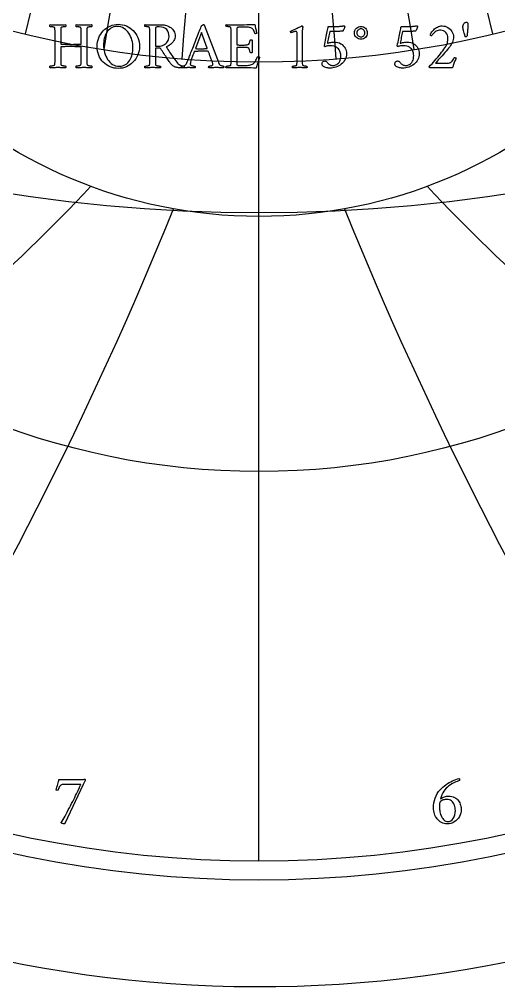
# Model space of a CAD drawing. Header units: millimetres. Extents: x -50 to 50, y -50 to 64.
# Drawn here: x -9.56 to 9.56, y -50 to -11.42 of the extents above; entities that cross this region are included whole.
import ezdxf

# ---------------------------------------------------------------- set-up
doc = ezdxf.new("R2010")
doc.units = ezdxf.units.MM
for name, color, linetype in [('CUT_OUTER', 1, 'Continuous'), ('ENGRAVE', 7, 'Continuous'), ('ENGRAVE_FINE', 8, 'Continuous'), ('GUIDE', 3, 'Continuous'), ('TEXT', 5, 'Continuous')]:
    doc.layers.add(name, color=color, linetype=linetype)

msp = doc.modelspace()

# ---------------------------------------------------------------- linework, layer by layer
at = {"layer": 'CUT_OUTER'}
msp.add_arc((0, -0.0002), 49.9998, 177.11535, 4.43206, dxfattribs=at)
at = {"layer": 'ENGRAVE'}
for points in [[(0, -45), (0, 45)], [(0, -45), (0, -19.2819)]]:
    msp.add_lwpolyline(points, dxfattribs=at)
for radius in [45, 29.4565, 19.2819]:
    msp.add_circle((0, 0), radius, dxfattribs=at)
for centre, radius, start, end in [((0, 26.5228), 39.6377, 186.81771, 353.18229), ((-66.3174, 38.2884), 82.0468, 297.270124, 316.604347), ((66.3174, 38.2884), 82.0468, 223.395653, 242.729876), ((-147.4088, 39.4981), 155.4256, 328.231954, 337.899065), ((147.4088, 39.4981), 155.4256, 202.100935, 211.768046)]:
    msp.add_arc(centre, radius, start, end, dxfattribs=at)
at = {"layer": 'ENGRAVE_FINE'}
for centre, radius, start, end in [((-249.6616, -32.7148), 253.5131, 4.461368, 17.676322), ((-249.6616, -32.7148), 253.5131, 4.461368, 17.676322), ((249.6616, -32.7148), 253.5131, 162.323678, 175.538632), ((249.6616, -32.7148), 253.5131, 162.323678, 175.538632), ((-120.9497, -32.7148), 128.712, 8.977692, 35.48643), ((-120.9497, -32.7148), 128.712, 8.977692, 35.48643), ((120.9497, -32.7148), 128.712, 144.51357, 171.022308), ((120.9497, -32.7148), 128.712, 144.51357, 171.022308), ((-76.2485, -32.7148), 88.0442, 13.606314, 53.548789), ((-76.2485, -32.7148), 88.0442, 13.606314, 53.548789), ((76.2485, -32.7148), 88.0442, 126.451211, 166.393686), ((76.2485, -32.7148), 88.0442, 126.451211, 166.393686), ((0, 45.402), 64.5313, 225.796451, 314.203549)]:
    msp.add_arc(centre, radius, start, end, dxfattribs=at)
at = {"layer": 'GUIDE'}
msp.add_circle((0, 0), 45.75, dxfattribs=at)
at = {"layer": 'TEXT'}
for points in [[(8.266, -11.5342), (8.2851, -11.5364), (8.3026, -11.5429), (8.3184, -11.5537), (8.3325, -11.5688), (8.3323, -11.5844), (8.3318, -11.6044), (8.331, -11.6289), (8.3298, -11.658), (8.3283, -11.6901), (8.3265, -11.7242), (8.3243, -11.76), (8.3219, -11.7977), (8.3191, -11.8361), (8.3162, -11.8742), (8.3131, -11.9119), (8.3099, -11.9494), (8.3066, -11.9851), (8.3036, -12.0179), (8.3006, -12.0477), (8.2979, -12.0744), (8.2896, -12.0884), (8.2779, -12.1011), (8.263, -12.1124), (8.2447, -12.1224), (8.2372, -12.1214), (8.2307, -12.1184), (8.2252, -12.1134), (8.2207, -12.1064), (8.2006, -12.0386), (8.1828, -11.9763), (8.1673, -11.9195), (8.1542, -11.8682), (8.1437, -11.8224), (8.1362, -11.782), (8.1317, -11.7472), (8.1302, -11.7178), (8.1313, -11.6989), (8.1346, -11.6792), (8.14, -11.659), (8.1475, -11.638), (8.157, -11.6175), (8.1682, -11.5984), (8.181, -11.5809), (8.1954, -11.5648), (8.2113, -11.5514), (8.2284, -11.5419), (8.2466, -11.5361), (8.266, -11.5342)], [(-8.0185, -11.6433), (-7.9801, -11.6431), (-7.9423, -11.6423), (-7.9049, -11.6411), (-7.8681, -11.6393), (-7.8311, -11.6374), (-7.7933, -11.6357), (-7.7546, -11.6341), (-7.7151, -11.6327), (-7.7105, -11.6392), (-7.7074, -11.6483), (-7.7058, -11.6599), (-7.7058, -11.6739), (-7.7068, -11.688), (-7.7088, -11.6995), (-7.7115, -11.7086), (-7.7151, -11.7152), (-7.7247, -11.7154), (-7.7377, -11.7162), (-7.754, -11.7174), (-7.7736, -11.7192), (-7.7946, -11.7214), (-7.8149, -11.7242), (-7.8345, -11.7274), (-7.8535, -11.7311), (-7.8701, -11.7356), (-7.8827, -11.7411), (-7.8914, -11.7476), (-7.896, -11.7551), (-7.8996, -11.7694), (-7.9024, -11.7857), (-7.9043, -11.804), (-7.9054, -11.8243), (-7.9059, -11.8461), (-7.9064, -11.8689), (-7.9066, -11.8926), (-7.9067, -11.9174), (-7.9067, -11.9214), (-7.9067, -11.9254), (-7.9067, -11.9294), (-7.9067, -11.9334), (-7.9067, -11.9374), (-7.9067, -11.9414), (-7.9067, -11.9454), (-7.9067, -11.9494), (-7.9067, -12.4044), (-7.9065, -12.4057), (-7.906, -12.4068), (-7.9052, -12.4077), (-7.904, -12.4084), (-7.9029, -12.409), (-7.902, -12.4094), (-7.9015, -12.4097), (-7.9014, -12.4098), (-7.8531, -12.4111), (-7.8042, -12.4124), (-7.7547, -12.4138), (-7.7044, -12.4151), (-7.6534, -12.4163), (-7.6013, -12.4171), (-7.5483, -12.4176), (-7.4942, -12.4178), (-7.4467, -12.4176), (-7.3974, -12.4171), (-7.3462, -12.4163), (-7.2933, -12.4151), (-7.2406, -12.4138), (-7.1905, -12.4124), (-7.1428, -12.4111), (-7.0977, -12.4098), (-7.0975, -12.4096), (-7.097, -12.4091), (-7.0962, -12.4083), (-7.095, -12.4071), (-7.0938, -12.4058), (-7.093, -12.4044), (-7.0925, -12.4031), (-7.0923, -12.4018), (-7.0923, -11.9494), (-7.0924, -11.9205), (-7.0927, -11.8925), (-7.0931, -11.8653), (-7.0937, -11.8389), (-7.0949, -11.8142), (-7.0973, -11.792), (-7.1009, -11.7723), (-7.1056, -11.7551), (-7.1092, -11.7476), (-7.1173, -11.7411), (-7.1298, -11.7356), (-7.1469, -11.7311), (-7.1664, -11.7274), (-7.1861, -11.7242), (-7.2063, -11.7214), (-7.2267, -11.7192), (-7.2458, -11.7174), (-7.2617, -11.7162), (-7.2744, -11.7154), (-7.284, -11.7152), (-7.2875, -11.7086), (-7.2903, -11.6995), (-7.2922, -11.688), (-7.2933, -11.6739), (-7.2932, -11.6599), (-7.2916, -11.6483), (-7.2885, -11.6392), (-7.284, -11.6327), (-7.2443, -11.6341), (-7.2051, -11.6357), (-7.1664, -11.6374), (-7.1283, -11.6393), (-7.0904, -11.6411), (-7.0528, -11.6423), (-7.0152, -11.6431), (-6.9779, -11.6433), (-6.9396, -11.6431), (-6.9017, -11.6423), (-6.8644, -11.6411), (-6.8275, -11.6393), (-6.7905, -11.6374), (-6.7527, -11.6357), (-6.714, -11.6341), (-6.6745, -11.6327), (-6.6699, -11.6392), (-6.6669, -11.6483), (-6.6653, -11.6599), (-6.6652, -11.6739), (-6.6663, -11.688), (-6.6682, -11.6995), (-6.6709, -11.7086), (-6.6745, -11.7152), (-6.6841, -11.7154), (-6.6968, -11.7162), (-6.7127, -11.7174), (-6.7317, -11.7192), (-6.7521, -11.7214), (-6.772, -11.7242), (-6.7914, -11.7274), (-6.8102, -11.7311), (-6.8269, -11.7356), (-6.8395, -11.7411), (-6.8482, -11.7476), (-6.8528, -11.7551), (-6.8576, -11.7723), (-6.8611, -11.792), (-6.8636, -11.8142), (-6.8648, -11.8389), (-6.8654, -11.8653), (-6.8658, -11.8925), (-6.866, -11.9205), (-6.8661, -11.9494), (-6.8661, -13.0432), (-6.866, -13.0719), (-6.8658, -13.0997), (-6.8654, -13.1265), (-6.8648, -13.1523), (-6.8636, -13.1764), (-6.8611, -13.1982), (-6.8576, -13.2176), (-6.8528, -13.2348), (-6.8482, -13.2413), (-6.8395, -13.2474), (-6.8269, -13.2532), (-6.8102, -13.2587), (-6.7914, -13.2636), (-6.772, -13.2677), (-6.7521, -13.2709), (-6.7317, -13.2734), (-6.7127, -13.2751), (-6.6968, -13.2764), (-6.6841, -13.2771), (-6.6745, -13.2774), (-6.6709, -13.2839), (-6.6682, -13.293), (-6.6663, -13.3045), (-6.6652, -13.3186), (-6.6653, -13.3327), (-6.6669, -13.3442), (-6.6699, -13.3533), (-6.6745, -13.3599), (-6.714, -13.3573), (-6.7527, -13.3549), (-6.7905, -13.3526), (-6.8275, -13.3505), (-6.8644, -13.3488), (-6.9017, -13.3475), (-6.9396, -13.3468), (-6.9779, -13.3465), (-7.0152, -13.3468), (-7.0528, -13.3475), (-7.0904, -13.3488), (-7.1283, -13.3505), (-7.1664, -13.3526), (-7.2051, -13.3549), (-7.2443, -13.3573), (-7.284, -13.3599), (-7.2885, -13.3533), (-7.2916, -13.3442), (-7.2932, -13.3327), (-7.2933, -13.3186), (-7.2922, -13.3045), (-7.2903, -13.293), (-7.2875, -13.2839), (-7.284, -13.2774), (-7.2744, -13.2771), (-7.2617, -13.2764), (-7.2458, -13.2751), (-7.2267, -13.2734), (-7.2063, -13.2709), (-7.1861, -13.2677), (-7.1664, -13.2636), (-7.1469, -13.2587), (-7.1298, -13.2532), (-7.1173, -13.2474), (-7.1092, -13.2413), (-7.1056, -13.2348), (-7.1009, -13.2176), (-7.0973, -13.1982), (-7.0949, -13.1764), (-7.0937, -13.1523), (-7.0931, -13.1265), (-7.0927, -13.0997), (-7.0924, -13.0719), (-7.0923, -13.0432), (-7.0923, -12.5269), (-7.0925, -12.5245), (-7.093, -12.5225), (-7.0938, -12.5211), (-7.095, -12.5202), (-7.0962, -12.5196), (-7.097, -12.5192), (-7.0975, -12.519), (-7.0977, -12.5189), (-7.1437, -12.5175), (-7.1911, -12.5159), (-7.2401, -12.5141), (-7.2906, -12.5122), (-7.3418, -12.5105), (-7.3927, -12.5092), (-7.4435, -12.5085), (-7.4942, -12.5082), (-7.5787, -12.5084), (-7.6512, -12.5089), (-7.7118, -12.5097), (-7.7603, -12.5109), (-7.7992, -12.5122), (-7.8308, -12.5136), (-7.8551, -12.5149), (-7.8721, -12.5162), (-7.8841, -12.5176), (-7.8934, -12.5189), (-7.9, -12.5202), (-7.904, -12.5215), (-7.9052, -12.5228), (-7.906, -12.5239), (-7.9065, -12.5248), (-7.9067, -12.5255), (-7.9067, -12.5261), (-7.9067, -12.5265), (-7.9067, -12.5268), (-7.9067, -12.5269), (-7.9067, -13.0432), (-7.9067, -13.0471), (-7.9067, -13.0511), (-7.9067, -13.0551), (-7.9067, -13.0591), (-7.9067, -13.0631), (-7.9067, -13.0671), (-7.9067, -13.0711), (-7.9067, -13.0751), (-7.9066, -13.0998), (-7.9064, -13.1233), (-7.9059, -13.1457), (-7.9054, -13.1669), (-7.9043, -13.1866), (-7.9024, -13.2045), (-7.8996, -13.2205), (-7.896, -13.2348), (-7.8914, -13.2413), (-7.8827, -13.2474), (-7.8701, -13.2532), (-7.8535, -13.2587), (-7.8345, -13.2636), (-7.8149, -13.2677), (-7.7946, -13.2709), (-7.7736, -13.2734), (-7.754, -13.2751), (-7.7377, -13.2764), (-7.7247, -13.2771), (-7.7151, -13.2774), (-7.7115, -13.2839), (-7.7088, -13.293), (-7.7068, -13.3045), (-7.7058, -13.3186), (-7.7058, -13.3327), (-7.7074, -13.3442), (-7.7105, -13.3533), (-7.7151, -13.3599), (-7.7546, -13.3573), (-7.7933, -13.3549), (-7.8311, -13.3526), (-7.8681, -13.3505), (-7.9049, -13.3488), (-7.9423, -13.3475), (-7.9801, -13.3468), (-8.0185, -13.3465), (-8.0559, -13.3468), (-8.0936, -13.3475), (-8.1317, -13.3488), (-8.1702, -13.3505), (-8.2089, -13.3526), (-8.248, -13.3549), (-8.2874, -13.3573), (-8.3272, -13.3599), (-8.3318, -13.3533), (-8.3348, -13.3442), (-8.3364, -13.3327), (-8.3365, -13.3186), (-8.3354, -13.3045), (-8.3335, -13.293), (-8.3308, -13.2839), (-8.3272, -13.2774), (-8.3175, -13.2771), (-8.3046, -13.2764), (-8.2883, -13.2751), (-8.2686, -13.2734), (-8.2476, -13.2709), (-8.227, -13.2677), (-8.207, -13.2636), (-8.1875, -13.2587), (-8.1704, -13.2532), (-8.1579, -13.2474), (-8.1498, -13.2413), (-8.1462, -13.2348), (-8.1415, -13.2176), (-8.1379, -13.1982), (-8.1355, -13.1764), (-8.1342, -13.1523), (-8.1337, -13.1265), (-8.1332, -13.0997), (-8.133, -13.0719), (-8.1329, -13.0432), (-8.1329, -11.9494), (-8.133, -11.9205), (-8.1332, -11.8925), (-8.1337, -11.8653), (-8.1342, -11.8389), (-8.1355, -11.8142), (-8.1379, -11.792), (-8.1415, -11.7723), (-8.1462, -11.7551), (-8.1498, -11.7476), (-8.1579, -11.7411), (-8.1704, -11.7356), (-8.1875, -11.7311), (-8.207, -11.7274), (-8.227, -11.7242), (-8.2476, -11.7214), (-8.2686, -11.7192), (-8.2883, -11.7174), (-8.3046, -11.7162), (-8.3175, -11.7154), (-8.3272, -11.7152), (-8.3308, -11.7086), (-8.3335, -11.6995), (-8.3354, -11.688), (-8.3365, -11.6739), (-8.3364, -11.6599), (-8.3348, -11.6483), (-8.3318, -11.6392), (-8.3272, -11.6327), (-8.2874, -11.6341), (-8.248, -11.6357), (-8.2089, -11.6374), (-8.1702, -11.6393), (-8.1317, -11.6411), (-8.0936, -11.6423), (-8.0559, -11.6431), (-8.0185, -11.6433)], [(-5.6153, -11.6194), (-5.5301, -11.6234), (-5.4473, -11.6353), (-5.3671, -11.6553), (-5.2893, -11.6832), (-5.215, -11.7186), (-5.1453, -11.7607), (-5.08, -11.8097), (-5.0192, -11.8655), (-4.9637, -11.9274), (-4.9144, -11.9946), (-4.8712, -12.0671), (-4.8342, -12.145), (-4.8045, -12.2276), (-4.7833, -12.3143), (-4.7706, -12.4052), (-4.7664, -12.5003), (-4.7706, -12.5905), (-4.7833, -12.6776), (-4.8045, -12.7615), (-4.8342, -12.8422), (-4.8712, -12.9191), (-4.9144, -12.9913), (-4.9637, -13.0588), (-5.0192, -13.1217), (-5.08, -13.1789), (-5.1453, -13.2294), (-5.215, -13.2734), (-5.2893, -13.3106), (-5.3671, -13.3403), (-5.4473, -13.3615), (-5.5301, -13.3742), (-5.6153, -13.3785), (-5.6994, -13.3745), (-5.7813, -13.3625), (-5.8611, -13.3426), (-5.9387, -13.3146), (-6.0129, -13.2793), (-6.0824, -13.2371), (-6.1472, -13.1881), (-6.2075, -13.1323), (-6.2623, -13.0704), (-6.3109, -13.0032), (-6.3534, -12.9307), (-6.3898, -12.8529), (-6.4189, -12.7705), (-6.4397, -12.6842), (-6.4521, -12.5941), (-6.4563, -12.5003), (-6.4521, -12.4099), (-6.4397, -12.3226), (-6.4189, -12.2383), (-6.3898, -12.1569), (-6.3534, -12.0795), (-6.3109, -12.0069), (-6.2623, -11.9391), (-6.2075, -11.8762), (-6.1472, -11.819), (-6.0824, -11.7684), (-6.0129, -11.7245), (-5.9387, -11.6872), (-5.8611, -11.6575), (-5.7813, -11.6363), (-5.6994, -11.6236), (-5.6153, -11.6194)], [(-5.6526, -11.7072), (-5.7231, -11.7113), (-5.7883, -11.7235), (-5.8482, -11.7439), (-5.9027, -11.7724), (-5.9522, -11.8076), (-5.9969, -11.8479), (-6.0367, -11.8934), (-6.0717, -11.944), (-6.1022, -11.9988), (-6.1283, -12.0565), (-6.1501, -12.1172), (-6.1675, -12.1809), (-6.1809, -12.2461), (-6.1905, -12.3113), (-6.1962, -12.3765), (-6.1981, -12.4417), (-6.1956, -12.5175), (-6.1878, -12.5931), (-6.1749, -12.6685), (-6.1569, -12.7438), (-6.1339, -12.8173), (-6.106, -12.8875), (-6.0733, -12.9543), (-6.0358, -13.0179), (-5.9936, -13.0767), (-5.947, -13.1293), (-5.8958, -13.1758), (-5.8402, -13.2161), (-5.7801, -13.2487), (-5.7155, -13.272), (-5.6463, -13.286), (-5.5727, -13.2907), (-5.5022, -13.2866), (-5.437, -13.2744), (-5.3771, -13.254), (-5.3226, -13.2255), (-5.273, -13.1901), (-5.2281, -13.1493), (-5.1879, -13.103), (-5.1523, -13.0511), (-5.1212, -12.9952), (-5.0947, -12.9364), (-5.0727, -12.8747), (-5.0551, -12.8103), (-5.0417, -12.7445), (-5.0322, -12.6789), (-5.0264, -12.6134), (-5.0245, -12.5482), (-5.0271, -12.4725), (-5.0348, -12.3971), (-5.0477, -12.3221), (-5.0658, -12.2474), (-5.0889, -12.1746), (-5.117, -12.1051), (-5.1501, -12.0389), (-5.1882, -11.976), (-5.2309, -11.9178), (-5.278, -11.8659), (-5.3294, -11.82), (-5.3851, -11.7804), (-5.4452, -11.7484), (-5.5099, -11.7255), (-5.579, -11.7118), (-5.6526, -11.7072)], [(-3.8722, -11.638), (-3.8279, -11.6398), (-3.783, -11.6453), (-3.7374, -11.6545), (-3.6912, -11.6673), (-3.6456, -11.6836), (-3.6017, -11.7032), (-3.5597, -11.7262), (-3.5196, -11.7524), (-3.4822, -11.7821), (-3.4487, -11.8153), (-3.419, -11.852), (-3.3931, -11.8921), (-3.3722, -11.9358), (-3.3572, -11.983), (-3.3482, -12.0336), (-3.3452, -12.0878), (-3.3485, -12.134), (-3.3582, -12.1796), (-3.3744, -12.2245), (-3.3971, -12.2687), (-3.4249, -12.3113), (-3.4564, -12.3512), (-3.4914, -12.3885), (-3.5302, -12.4231), (-3.5712, -12.454), (-3.613, -12.4803), (-3.6557, -12.5019), (-3.6992, -12.5189), (-3.6649, -12.5749), (-3.6313, -12.6287), (-3.5984, -12.6801), (-3.5661, -12.7291), (-3.5339, -12.7769), (-3.5009, -12.8246), (-3.4673, -12.8721), (-3.4331, -12.9194), (-3.3975, -12.9679), (-3.3599, -13.0189), (-3.3203, -13.0723), (-3.2787, -13.1283), (-3.2502, -13.1632), (-3.2205, -13.1935), (-3.1896, -13.2191), (-3.1576, -13.2401), (-3.1224, -13.2569), (-3.0821, -13.27), (-3.0366, -13.2795), (-2.986, -13.2853), (-2.9816, -13.2918), (-2.9793, -13.3006), (-2.979, -13.3118), (-2.9806, -13.3253), (-2.9831, -13.3384), (-2.9853, -13.3485), (-2.9871, -13.3557), (-2.9886, -13.3599), (-3.0511, -13.3593), (-3.1081, -13.3575), (-3.1595, -13.3546), (-3.2055, -13.3505), (-3.2459, -13.3456), (-3.2804, -13.3402), (-3.3091, -13.3343), (-3.3319, -13.3279), (-3.3466, -13.3218), (-3.3639, -13.3143), (-3.3838, -13.3052), (-3.4065, -13.2946), (-3.4302, -13.2811), (-3.4537, -13.263), (-3.4768, -13.2405), (-3.4996, -13.2135), (-3.5092, -13.2003), (-3.5222, -13.1822), (-3.5385, -13.1591), (-3.5581, -13.131), (-3.5804, -13.0987), (-3.6047, -13.0631), (-3.631, -13.0242), (-3.6593, -12.9819), (-3.689, -12.9373), (-3.7198, -12.8911), (-3.7516, -12.8435), (-3.7844, -12.7943), (-3.8173, -12.7447), (-3.8496, -12.6955), (-3.8812, -12.6469), (-3.9121, -12.5987), (-3.9251, -12.5848), (-3.9427, -12.5748), (-3.965, -12.5688), (-3.9919, -12.5668), (-4.1277, -12.5668), (-4.1277, -13.0511), (-4.1277, -13.0551), (-4.1277, -13.0591), (-4.1277, -13.0631), (-4.1277, -13.0671), (-4.1277, -13.0711), (-4.1277, -13.0751), (-4.1277, -13.0791), (-4.1277, -13.0831), (-4.1276, -13.1078), (-4.1273, -13.1313), (-4.1269, -13.1537), (-4.1263, -13.1749), (-4.1252, -13.1946), (-4.1233, -13.2125), (-4.1206, -13.2285), (-4.117, -13.2428), (-4.1124, -13.2492), (-4.1037, -13.2554), (-4.0911, -13.2612), (-4.0744, -13.2667), (-4.0555, -13.2716), (-4.0358, -13.2757), (-4.0156, -13.2789), (-3.9946, -13.2813), (-3.975, -13.2831), (-3.9587, -13.2843), (-3.9457, -13.2851), (-3.936, -13.2853), (-3.9325, -13.2917), (-3.9297, -13.3), (-3.9278, -13.3103), (-3.9267, -13.3226), (-3.9268, -13.3349), (-3.9284, -13.3452), (-3.9315, -13.3535), (-3.936, -13.3599), (-3.9756, -13.3573), (-4.0142, -13.3549), (-4.0521, -13.3526), (-4.0891, -13.3505), (-4.1259, -13.3488), (-4.1633, -13.3475), (-4.2011, -13.3468), (-4.2394, -13.3465), (-4.2769, -13.3468), (-4.3146, -13.3475), (-4.3527, -13.3488), (-4.3911, -13.3505), (-4.4299, -13.3526), (-4.469, -13.3549), (-4.5084, -13.3573), (-4.5481, -13.3599), (-4.5527, -13.3535), (-4.5558, -13.3452), (-4.5574, -13.3349), (-4.5575, -13.3226), (-4.5564, -13.3103), (-4.5545, -13.3), (-4.5517, -13.2917), (-4.5481, -13.2853), (-4.5385, -13.2851), (-4.5255, -13.2843), (-4.5092, -13.2831), (-4.4896, -13.2813), (-4.4686, -13.2789), (-4.448, -13.2757), (-4.428, -13.2716), (-4.4084, -13.2667), (-4.3914, -13.2612), (-4.3788, -13.2554), (-4.3708, -13.2492), (-4.3672, -13.2428), (-4.3624, -13.2256), (-4.3589, -13.2062), (-4.3564, -13.1844), (-4.3552, -13.1603), (-4.3546, -13.1345), (-4.3542, -13.1077), (-4.354, -13.0799), (-4.3539, -13.0511), (-4.3565, -11.9414), (-4.3566, -11.9125), (-4.3569, -11.8845), (-4.3573, -11.8573), (-4.3579, -11.8309), (-4.3591, -11.8062), (-4.3615, -11.784), (-4.3651, -11.7643), (-4.3698, -11.7471), (-4.3734, -11.7396), (-4.3815, -11.7331), (-4.394, -11.7276), (-4.4111, -11.7232), (-4.4305, -11.7194), (-4.4503, -11.7162), (-4.4705, -11.7134), (-4.4909, -11.7112), (-4.51, -11.7094), (-4.5259, -11.7082), (-4.5386, -11.7074), (-4.5481, -11.7072), (-4.5517, -11.7009), (-4.5545, -11.6926), (-4.5564, -11.6822), (-4.5575, -11.6699), (-4.5574, -11.6576), (-4.5558, -11.6473), (-4.5527, -11.639), (-4.5481, -11.6327), (-4.5085, -11.6341), (-4.4693, -11.6357), (-4.4306, -11.6374), (-4.3925, -11.6393), (-4.3546, -11.6411), (-4.3169, -11.6423), (-4.2794, -11.6431), (-4.2421, -11.6433), (-4.2028, -11.6432), (-4.1619, -11.6427), (-4.1196, -11.6418), (-4.0758, -11.6407), (-4.0296, -11.6395), (-3.9803, -11.6387), (-3.9278, -11.6382), (-3.8722, -11.638)], [(-3.5874, -12.1117), (-3.5932, -12.0304), (-3.6104, -11.9567), (-3.6391, -11.8907), (-3.6792, -11.8323), (-3.7329, -11.7845), (-3.802, -11.7504), (-3.8866, -11.73), (-3.9866, -11.7232), (-4.0002, -11.7233), (-4.0169, -11.7238), (-4.0368, -11.7247), (-4.0598, -11.7258), (-4.0818, -11.7281), (-4.0987, -11.7325), (-4.1104, -11.7388), (-4.117, -11.7471), (-4.1218, -11.7612), (-4.1253, -11.7794), (-4.1277, -11.8017), (-4.129, -11.8283), (-4.1296, -11.857), (-4.13, -11.8858), (-4.1302, -11.9149), (-4.1303, -11.944), (-4.1277, -12.4869), (-3.9893, -12.4869), (-3.9393, -12.484), (-3.8905, -12.4753), (-3.8428, -12.4608), (-3.7963, -12.4404), (-3.7525, -12.4148), (-3.7128, -12.3845), (-3.6773, -12.3496), (-3.646, -12.31), (-3.6204, -12.2661), (-3.6021, -12.2185), (-3.5911, -12.167), (-3.5874, -12.1117)], [(-2.805, -12.9899), (-2.8034, -12.9859), (-2.7987, -12.9736), (-2.7908, -12.9533), (-2.7797, -12.9247), (-2.766, -12.8892), (-2.7501, -12.8479), (-2.7321, -12.8007), (-2.7119, -12.7478), (-2.6898, -12.6903), (-2.6663, -12.6297), (-2.6412, -12.5659), (-2.6147, -12.4989), (-2.5874, -12.4299), (-2.5598, -12.3599), (-2.5321, -12.2888), (-2.5043, -12.2168), (-2.4766, -12.1451), (-2.4494, -12.0748), (-2.4227, -12.006), (-2.3965, -11.9387), (-2.3713, -11.8742), (-2.3476, -11.8136), (-2.3254, -11.7571), (-2.3047, -11.7045), (-2.2978, -11.6936), (-2.2877, -11.6819), (-2.2745, -11.6696), (-2.2581, -11.6566), (-2.2412, -11.645), (-2.2265, -11.6367), (-2.2139, -11.6317), (-2.2035, -11.63), (-2.2011, -11.6301), (-2.1992, -11.6303), (-2.1978, -11.6308), (-2.1969, -11.6313), (-2.196, -11.6321), (-2.1946, -11.633), (-2.1927, -11.6341), (-2.1902, -11.6353), (-1.6606, -13.0245), (-1.6345, -13.0931), (-1.6147, -13.1443), (-1.6013, -13.1782), (-1.5941, -13.1949), (-1.5859, -13.209), (-1.5745, -13.2221), (-1.5599, -13.2343), (-1.5422, -13.2454), (-1.5229, -13.2553), (-1.5036, -13.2637), (-1.4843, -13.2706), (-1.465, -13.276), (-1.4475, -13.2801), (-1.4334, -13.283), (-1.4229, -13.2848), (-1.4158, -13.2853), (-1.4113, -13.2929), (-1.4085, -13.3023), (-1.4073, -13.3135), (-1.4078, -13.3266), (-1.4092, -13.3391), (-1.4105, -13.3489), (-1.4118, -13.3558), (-1.4131, -13.3599), (-1.4507, -13.3573), (-1.4863, -13.3549), (-1.5199, -13.3526), (-1.5515, -13.3505), (-1.5836, -13.3488), (-1.6187, -13.3475), (-1.6568, -13.3468), (-1.6979, -13.3465), (-1.7412, -13.3468), (-1.7807, -13.3475), (-1.8164, -13.3488), (-1.8483, -13.3505), (-1.8801, -13.3526), (-1.9158, -13.3549), (-1.9553, -13.3573), (-1.9986, -13.3599), (-2.0032, -13.3535), (-2.0063, -13.3452), (-2.0079, -13.3349), (-2.0079, -13.3226), (-2.0067, -13.3103), (-2.0043, -13.3), (-2.0007, -13.2917), (-1.996, -13.2853), (-1.9823, -13.2848), (-1.9654, -13.283), (-1.9451, -13.2801), (-1.9215, -13.276), (-1.8982, -13.2709), (-1.8789, -13.265), (-1.8636, -13.2583), (-1.8523, -13.2507), (-1.8476, -13.2444), (-1.8443, -13.2361), (-1.8423, -13.2258), (-1.8416, -13.2135), (-1.8427, -13.1994), (-1.8459, -13.1812), (-1.8513, -13.1588), (-1.8589, -13.1323), (-1.8681, -13.1028), (-1.8785, -13.0714), (-1.8901, -13.0383), (-1.9028, -13.0032), (-1.9161, -12.9676), (-1.9294, -12.9324), (-1.9427, -12.8977), (-1.956, -12.8635), (-1.9688, -12.8311), (-1.9803, -12.8016), (-1.9907, -12.7752), (-2, -12.7517), (-2.0075, -12.7325), (-2.0129, -12.7188), (-2.0162, -12.7106), (-2.0173, -12.7078), (-2.0176, -12.7075), (-2.0186, -12.7065), (-2.0203, -12.7048), (-2.0226, -12.7025), (-2.0252, -12.7002), (-2.0279, -12.6985), (-2.0306, -12.6975), (-2.0332, -12.6972), (-2.0543, -12.696), (-2.0778, -12.6952), (-2.1036, -12.6947), (-2.1317, -12.6945), (-2.1605, -12.6945), (-2.1882, -12.6945), (-2.215, -12.6945), (-2.2408, -12.6945), (-2.2475, -12.6945), (-2.2541, -12.6945), (-2.2608, -12.6945), (-2.2674, -12.6945), (-2.2739, -12.6945), (-2.2801, -12.6945), (-2.2859, -12.6945), (-2.2914, -12.6945), (-2.3298, -12.6946), (-2.3652, -12.6949), (-2.3977, -12.6953), (-2.4271, -12.6959), (-2.457, -12.6968), (-2.491, -12.6982), (-2.5289, -12.7001), (-2.5708, -12.7025), (-2.5723, -12.7028), (-2.5741, -12.7035), (-2.5763, -12.7048), (-2.5788, -12.7065), (-2.5811, -12.7083), (-2.5828, -12.7095), (-2.5838, -12.7102), (-2.5841, -12.7105), (-2.5854, -12.7138), (-2.5891, -12.7238), (-2.5953, -12.7404), (-2.6041, -12.7637), (-2.6146, -12.7916), (-2.626, -12.8219), (-2.6385, -12.8548), (-2.652, -12.8901), (-2.6655, -12.9261), (-2.6783, -12.961), (-2.6901, -12.9947), (-2.7012, -13.0272), (-2.7121, -13.0591), (-2.7208, -13.0884), (-2.7274, -13.115), (-2.7318, -13.139), (-2.7347, -13.1604), (-2.7368, -13.1795), (-2.7381, -13.1963), (-2.7385, -13.2108), (-2.7359, -13.2247), (-2.7282, -13.2371), (-2.7153, -13.248), (-2.6972, -13.2574), (-2.6764, -13.2653), (-2.6553, -13.2717), (-2.6338, -13.2766), (-2.6121, -13.28), (-2.5922, -13.2823), (-2.5765, -13.284), (-2.5649, -13.285), (-2.5575, -13.2853), (-2.555, -13.2894), (-2.5528, -13.2963), (-2.551, -13.306), (-2.5495, -13.3186), (-2.5487, -13.3317), (-2.5489, -13.3429), (-2.55, -13.3523), (-2.5522, -13.3599), (-2.5765, -13.3585), (-2.5991, -13.3572), (-2.6198, -13.3559), (-2.6387, -13.3545), (-2.6566, -13.3532), (-2.6746, -13.3519), (-2.6926, -13.3505), (-2.7105, -13.3492), (-2.7299, -13.348), (-2.7521, -13.3472), (-2.7771, -13.3467), (-2.805, -13.3465), (-2.8331, -13.3467), (-2.8589, -13.3472), (-2.8823, -13.348), (-2.9035, -13.3492), (-2.9234, -13.3505), (-2.9434, -13.3519), (-2.9633, -13.3532), (-2.9833, -13.3545), (-3.0046, -13.3559), (-3.0285, -13.3572), (-3.0552, -13.3585), (-3.0844, -13.3599), (-3.0868, -13.3558), (-3.0884, -13.3489), (-3.0894, -13.3391), (-3.0898, -13.3266), (-3.0894, -13.3135), (-3.0884, -13.3023), (-3.0868, -13.2929), (-3.0844, -13.2853), (-3.0704, -13.2846), (-3.0522, -13.2823), (-3.0298, -13.2786), (-3.0033, -13.2734), (-2.9771, -13.2665), (-2.9557, -13.2577), (-2.9391, -13.2472), (-2.9274, -13.2348), (-2.9082, -13.2087), (-2.8905, -13.1812), (-2.8743, -13.1522), (-2.8596, -13.1217), (-2.8457, -13.09), (-2.8319, -13.0575), (-2.8184, -13.0241), (-2.805, -12.9899)], [(-2.2967, -11.944), (-2.5335, -12.5774), (-2.5335, -12.5778), (-2.5332, -12.5788), (-2.5328, -12.5804), (-2.5322, -12.5828), (-2.5315, -12.5851), (-2.5306, -12.5867), (-2.5295, -12.5877), (-2.5282, -12.5881), (-2.5017, -12.5893), (-2.4727, -12.5904), (-2.4412, -12.5913), (-2.4071, -12.5921), (-2.3736, -12.5927), (-2.3436, -12.5931), (-2.3171, -12.5933), (-2.294, -12.5934), (-2.2642, -12.5932), (-2.2358, -12.5927), (-2.209, -12.5919), (-2.1836, -12.5907), (-2.1584, -12.5894), (-2.132, -12.5881), (-2.1045, -12.5867), (-2.0758, -12.5854), (-2.0734, -12.585), (-2.0715, -12.5838), (-2.0701, -12.5817), (-2.0692, -12.5788), (-2.0686, -12.5759), (-2.0682, -12.5738), (-2.0679, -12.5725), (-2.0678, -12.5721)], [(-0.998, -11.6433), (-0.9038, -11.6428), (-0.805, -11.6413), (-0.7016, -11.6388), (-0.5935, -11.6353), (-0.4837, -11.6318), (-0.3752, -11.6293), (-0.2681, -11.6279), (-0.1623, -11.6274), (-0.1552, -11.6756), (-0.147, -11.7218), (-0.1379, -11.7661), (-0.1277, -11.8083), (-0.1173, -11.8499), (-0.1071, -11.8921), (-0.0973, -11.9351), (-0.0878, -11.9786), (-0.0956, -11.9845), (-0.1058, -11.9886), (-0.1183, -11.9911), (-0.1331, -11.9919), (-0.1484, -11.9908), (-0.1597, -11.9873), (-0.167, -11.9815), (-0.1703, -11.9733), (-0.1938, -11.902), (-0.2216, -11.8449), (-0.2537, -11.8022), (-0.2901, -11.7737), (-0.3303, -11.7551), (-0.3739, -11.7418), (-0.4208, -11.7338), (-0.471, -11.7311), (-0.6946, -11.7311), (-0.7042, -11.7312), (-0.7172, -11.7315), (-0.7335, -11.7319), (-0.7531, -11.7325), (-0.7741, -11.7334), (-0.7944, -11.7348), (-0.814, -11.7367), (-0.833, -11.7391), (-0.8496, -11.7423), (-0.8623, -11.7464), (-0.8709, -11.7516), (-0.8756, -11.7578), (-0.8791, -11.7721), (-0.8819, -11.7884), (-0.8838, -11.8067), (-0.8849, -11.8269), (-0.8855, -11.8484), (-0.8859, -11.8702), (-0.8861, -11.8923), (-0.8862, -11.9148), (-0.8862, -11.9236), (-0.8862, -11.9314), (-0.8862, -11.9382), (-0.8862, -11.944), (-0.8862, -12.4284), (-0.884, -12.4332), (-0.8776, -12.437), (-0.8667, -12.4399), (-0.8516, -12.4417), (-0.8338, -12.4429), (-0.815, -12.4437), (-0.7952, -12.4442), (-0.7744, -12.4444), (-0.6387, -12.4444), (-0.5947, -12.444), (-0.5559, -12.443), (-0.5222, -12.4414), (-0.4937, -12.439), (-0.4695, -12.4356), (-0.4488, -12.4304), (-0.4315, -12.4236), (-0.4178, -12.4151), (-0.4065, -12.4046), (-0.3965, -12.3918), (-0.3879, -12.3767), (-0.3806, -12.3592), (-0.3737, -12.3389), (-0.3666, -12.3153), (-0.3591, -12.2883), (-0.3513, -12.2581), (-0.348, -12.2499), (-0.3406, -12.2441), (-0.3293, -12.2406), (-0.314, -12.2394), (-0.2992, -12.2403), (-0.2868, -12.2428), (-0.2766, -12.2469), (-0.2688, -12.2528), (-0.2688, -12.7424), (-0.2754, -12.7471), (-0.2848, -12.7504), (-0.2967, -12.7524), (-0.3114, -12.7531), (-0.3258, -12.7519), (-0.3373, -12.7484), (-0.3458, -12.7426), (-0.3513, -12.7344), (-0.3602, -12.6998), (-0.3683, -12.6702), (-0.3755, -12.6459), (-0.3819, -12.6267), (-0.3877, -12.6114), (-0.3932, -12.5987), (-0.3984, -12.5887), (-0.4032, -12.5814), (-0.4081, -12.5757), (-0.4135, -12.5704), (-0.4194, -12.5657), (-0.4258, -12.5615), (-0.4346, -12.5566), (-0.4478, -12.5525), (-0.4652, -12.5492), (-0.487, -12.5468), (-0.5115, -12.545), (-0.5372, -12.5435), (-0.5641, -12.5423), (-0.5921, -12.5415), (-0.6203, -12.5409), (-0.6477, -12.5405), (-0.6742, -12.5403), (-0.6999, -12.5402), (-0.7178, -12.5403), (-0.7368, -12.5405), (-0.7571, -12.5409), (-0.7784, -12.5415), (-0.7996, -12.5423), (-0.8193, -12.5435), (-0.8376, -12.545), (-0.8543, -12.5468), (-0.8682, -12.5494), (-0.8782, -12.5531), (-0.8842, -12.5581), (-0.8862, -12.5641), (-0.8862, -13.0591), (-0.8862, -13.0621), (-0.8862, -13.0658), (-0.8862, -13.0701), (-0.8862, -13.0751), (-0.8861, -13.0951), (-0.8859, -13.1177), (-0.8855, -13.143), (-0.8849, -13.1709), (-0.8836, -13.197), (-0.8812, -13.2168), (-0.8776, -13.2303), (-0.8729, -13.2374), (-0.8588, -13.2458), (-0.8433, -13.2524), (-0.8262, -13.2571), (-0.8077, -13.2601), (-0.7857, -13.2618), (-0.7581, -13.263), (-0.7251, -13.2638), (-0.6866, -13.264), (-0.5615, -13.264), (-0.5151, -13.2629), (-0.4691, -13.2594), (-0.4233, -13.2536), (-0.3779, -13.2454), (-0.335, -13.2351), (-0.2967, -13.2228), (-0.2631, -13.2085), (-0.2342, -13.1922), (-0.2053, -13.1715), (-0.1796, -13.1466), (-0.1573, -13.1176), (-0.1384, -13.0844), (-0.1213, -13.0484), (-0.1045, -13.0109), (-0.088, -12.9719), (-0.0719, -12.9314), (-0.0675, -12.9244), (-0.0599, -12.9194), (-0.0489, -12.9164), (-0.0346, -12.9154), (-0.0126, -12.9164), (0.0053, -12.9194), (0.0193, -12.9244), (0.0293, -12.9314), (0.0102, -12.9854), (-0.0096, -13.0412), (-0.0304, -13.0985), (-0.0519, -13.1576), (-0.0719, -13.2153), (-0.0882, -13.2687), (-0.1005, -13.3178), (-0.1091, -13.3625), (-0.2141, -13.3622), (-0.3187, -13.3612), (-0.423, -13.3595), (-0.5269, -13.3572), (-0.6341, -13.3549), (-0.7478, -13.3532), (-0.8682, -13.3522), (-0.9953, -13.3519), (-1.0394, -13.3521), (-1.0811, -13.3529), (-1.1206, -13.3541), (-1.1577, -13.3559), (-1.1939, -13.3576), (-1.2308, -13.3589), (-1.2684, -13.3596), (-1.3067, -13.3599), (-1.3113, -13.3535), (-1.3143, -13.3452), (-1.3159, -13.3349), (-1.316, -13.3226), (-1.3149, -13.3103), (-1.313, -13.3), (-1.3103, -13.2917), (-1.3067, -13.2853), (-1.297, -13.2851), (-1.2841, -13.2843), (-1.2678, -13.2831), (-1.2481, -13.2813), (-1.2271, -13.2789), (-1.2066, -13.2757), (-1.1865, -13.2716), (-1.167, -13.2667), (-1.1499, -13.2612), (-1.1374, -13.2554), (-1.1293, -13.2492), (-1.1257, -13.2428), (-1.121, -13.2256), (-1.1174, -13.2062), (-1.115, -13.1844), (-1.1137, -13.1603), (-1.1132, -13.1345), (-1.1128, -13.1077), (-1.1125, -13.0799), (-1.1124, -13.0511), (-1.1124, -11.9414), (-1.1125, -11.9125), (-1.1128, -11.8845), (-1.1132, -11.8573), (-1.1137, -11.8309), (-1.115, -11.8062), (-1.1174, -11.784), (-1.121, -11.7643), (-1.1257, -11.7471), (-1.1293, -11.7396), (-1.1374, -11.7331), (-1.1499, -11.7276), (-1.167, -11.7232), (-1.1865, -11.7194), (-1.2066, -11.7162), (-1.2271, -11.7134), (-1.2481, -11.7112), (-1.2678, -11.7094), (-1.2841, -11.7082), (-1.297, -11.7074), (-1.3067, -11.7072), (-1.3103, -11.7009), (-1.313, -11.6926), (-1.3149, -11.6822), (-1.316, -11.6699), (-1.3159, -11.6576), (-1.3143, -11.6473), (-1.3113, -11.639), (-1.3067, -11.6327), (-1.2669, -11.6341), (-1.2275, -11.6357), (-1.1884, -11.6374), (-1.1497, -11.6393), (-1.1113, -11.6411), (-1.0732, -11.6423), (-1.0354, -11.6431), (-0.998, -11.6433)], [(1.5196, -13.0511), (1.5196, -11.9999), (1.5188, -11.9742), (1.5166, -11.9527), (1.5129, -11.9356), (1.5076, -11.9228), (1.5006, -11.9134), (1.4913, -11.9068), (1.4799, -11.9028), (1.4664, -11.9015), (1.4497, -11.9027), (1.4291, -11.9065), (1.4045, -11.9127), (1.3759, -11.9214), (1.3471, -11.931), (1.322, -11.9397), (1.3005, -11.9476), (1.2827, -11.9547), (1.2723, -11.9449), (1.2648, -11.9341), (1.2603, -11.9223), (1.2588, -11.9094), (1.2588, -11.9093), (1.2588, -11.9088), (1.2588, -11.908), (1.2588, -11.9068), (1.2591, -11.902), (1.2601, -11.8981), (1.2618, -11.8953), (1.2641, -11.8935), (1.3171, -11.8694), (1.3696, -11.8452), (1.4215, -11.8209), (1.473, -11.7963), (1.5221, -11.7728), (1.5668, -11.7514), (1.6073, -11.7322), (1.6433, -11.7152), (1.6732, -11.7012), (1.6949, -11.6912), (1.7085, -11.6852), (1.7139, -11.6832), (1.7192, -11.6832), (1.7253, -11.6842), (1.7305, -11.6872), (1.7347, -11.6922), (1.7378, -11.6992), (1.7403, -11.7069), (1.7425, -11.7138), (1.7443, -11.7202), (1.7458, -11.7258), (1.7451, -11.7299), (1.7431, -11.7421), (1.7398, -11.7625), (1.7352, -11.791), (1.7305, -11.827), (1.7272, -11.8699), (1.7252, -11.9195), (1.7245, -11.976), (1.7245, -13.0511), (1.7246, -13.0799), (1.7248, -13.1077), (1.7253, -13.1345), (1.7258, -13.1603), (1.7271, -13.1844), (1.7295, -13.2062), (1.7331, -13.2256), (1.7378, -13.2428), (1.7423, -13.2492), (1.7505, -13.2554), (1.7623, -13.2612), (1.7777, -13.2667), (1.7953, -13.2716), (1.8133, -13.2757), (1.8319, -13.2789), (1.8509, -13.2813), (1.8688, -13.2831), (1.8839, -13.2843), (1.8961, -13.2851), (1.9055, -13.2853), (1.9091, -13.2917), (1.9118, -13.3), (1.9137, -13.3103), (1.9148, -13.3226), (1.9147, -13.3349), (1.9131, -13.3452), (1.9101, -13.3535), (1.9055, -13.3599), (1.8664, -13.3573), (1.829, -13.3549), (1.7932, -13.3526), (1.7591, -13.3505), (1.7252, -13.3488), (1.6899, -13.3475), (1.6533, -13.3468), (1.6154, -13.3465), (1.579, -13.3468), (1.5442, -13.3475), (1.5111, -13.3488), (1.4797, -13.3505), (1.4479, -13.3526), (1.4138, -13.3549), (1.3774, -13.3573), (1.3386, -13.3599), (1.3341, -13.3535), (1.331, -13.3452), (1.3294, -13.3349), (1.3293, -13.3226), (1.3304, -13.3103), (1.3323, -13.3), (1.3351, -13.2917), (1.3386, -13.2853), (1.348, -13.2851), (1.3603, -13.2843), (1.3753, -13.2831), (1.3932, -13.2813), (1.4122, -13.2789), (1.4308, -13.2757), (1.4488, -13.2716), (1.4664, -13.2667), (1.4817, -13.2612), (1.493, -13.2554), (1.5003, -13.2492), (1.5036, -13.2428), (1.5085, -13.2256), (1.5123, -13.2062), (1.5151, -13.1844), (1.5169, -13.1603), (1.5181, -13.1345), (1.5189, -13.1077), (1.5194, -13.0799), (1.5196, -13.0511)], [(3.0019, -12.3246), (3.0762, -12.3289), (3.1446, -12.3419), (3.2073, -12.3635), (3.2641, -12.3938), (3.3149, -12.4306), (3.3595, -12.472), (3.3981, -12.5178), (3.4304, -12.5681), (3.456, -12.6211), (3.4743, -12.6749), (3.4853, -12.7295), (3.489, -12.785), (3.4854, -12.85), (3.4746, -12.9118), (3.4568, -12.9704), (3.4317, -13.0259), (3.4008, -13.0778), (3.3652, -13.1257), (3.3249, -13.1696), (3.28, -13.2095), (3.2314, -13.2452), (3.1799, -13.2764), (3.1256, -13.303), (3.0685, -13.3253), (3.0096, -13.3427), (2.95, -13.3552), (2.8898, -13.3627), (2.829, -13.3652), (2.8021, -13.3643), (2.7721, -13.3615), (2.7389, -13.3569), (2.7025, -13.3505), (2.6655, -13.3421), (2.6304, -13.3316), (2.597, -13.3189), (2.5655, -13.304), (2.5595, -13.2986), (2.5522, -13.2907), (2.5435, -13.28), (2.5335, -13.2667), (2.5242, -13.2519), (2.5176, -13.2368), (2.5136, -13.2213), (2.5123, -13.2055), (2.5143, -13.1789), (2.5206, -13.1549), (2.531, -13.1336), (2.5455, -13.115), (2.5627, -13.0999), (2.5811, -13.0891), (2.6007, -13.0826), (2.6214, -13.0804), (2.6466, -13.083), (2.6689, -13.0907), (2.6885, -13.1036), (2.7052, -13.1217), (2.7206, -13.1417), (2.7361, -13.1606), (2.7519, -13.1783), (2.7677, -13.1949), (2.7873, -13.2121), (2.8087, -13.2265), (2.8319, -13.238), (2.8569, -13.2467), (2.8828, -13.2532), (2.9085, -13.2577), (2.934, -13.2605), (2.9594, -13.2614), (2.994, -13.259), (3.0289, -13.2517), (3.0639, -13.2397), (3.0991, -13.2228), (3.1329, -13.2003), (3.1639, -13.1716), (3.1921, -13.1365), (3.2175, -13.0951), (3.2385, -13.0467), (3.2534, -12.9909), (3.2624, -12.9276), (3.2654, -12.8569), (3.2628, -12.8152), (3.2551, -12.7727), (3.2422, -12.7294), (3.2242, -12.6852), (3.2005, -12.6423), (3.1706, -12.6027), (3.1346, -12.5665), (3.0924, -12.5335), (3.0434, -12.5062), (2.9866, -12.4866), (2.9223, -12.4749), (2.8502, -12.471), (2.8271, -12.4717), (2.8003, -12.474), (2.7699, -12.4777), (2.7358, -12.483), (2.7024, -12.4892), (2.6739, -12.4959), (2.6505, -12.5032), (2.632, -12.5109), (2.6281, -12.5102), (2.6244, -12.5079), (2.6208, -12.5042), (2.6174, -12.4989), (2.6145, -12.4929), (2.6124, -12.4866), (2.6111, -12.4802), (2.6107, -12.4736), (2.6254, -12.4005), (2.64, -12.3273), (2.6546, -12.2541), (2.6693, -12.1809), (2.6837, -12.109), (2.6976, -12.0395), (2.7109, -11.9726), (2.7238, -11.9081), (2.7357, -11.8478), (2.7461, -11.7933), (2.755, -11.7447), (2.7624, -11.7019), (3.1456, -11.7019), (3.1724, -11.7015), (3.1995, -11.7005), (3.227, -11.6989), (3.2548, -11.6965), (3.2815, -11.6938), (3.306, -11.6909), (3.3281, -11.6878), (3.3479, -11.6846), (3.3642, -11.6817), (3.3758, -11.6796), (3.3828, -11.6783), (3.3852, -11.6779), (3.3916, -11.6817), (3.3975, -11.6852), (3.4029, -11.6884), (3.4078, -11.6912), (3.4119, -11.6942), (3.4148, -11.6979), (3.4165, -11.7022), (3.4171, -11.7072), (3.4165, -11.7128), (3.4148, -11.7215), (3.4119, -11.7334), (3.4078, -11.7484), (3.4026, -11.7655), (3.3965, -11.7834), (3.3893, -11.8021), (3.3812, -11.8216), (3.3721, -11.8409), (3.3622, -11.8589), (3.3515, -11.8755), (3.3399, -11.8908), (3.312, -11.8935), (3.2814, -11.8961), (3.2481, -11.8988), (3.2122, -11.9015), (3.1733, -11.9038), (3.131, -11.9055), (3.0854, -11.9065), (3.0365, -11.9068), (2.8183, -11.9068), (2.8064, -11.9656), (2.7947, -12.0249), (2.7831, -12.0847), (2.7717, -12.145), (2.7603, -12.2048), (2.7488, -12.2631), (2.7371, -12.3199), (2.7252, -12.3752), (2.7539, -12.3649), (2.7867, -12.3555), (2.8237, -12.347), (2.8649, -12.3392), (2.9059, -12.3328), (2.9424, -12.3283), (2.9744, -12.3255), (3.0019, -12.3246)], [(3.8083, -11.96), (3.813, -11.9088), (3.8273, -11.8615), (3.851, -11.8183), (3.8842, -11.779), (3.924, -11.7464), (3.9677, -11.7232), (4.0151, -11.7092), (4.0665, -11.7045), (4.1176, -11.7092), (4.1646, -11.7232), (4.2074, -11.7464), (4.2461, -11.779), (4.2781, -11.8183), (4.301, -11.8615), (4.3147, -11.9088), (4.3193, -11.96), (4.3147, -12.0112), (4.301, -12.0585), (4.2781, -12.1017), (4.2461, -12.141), (4.2074, -12.1736), (4.1646, -12.1969), (4.1176, -12.2108), (4.0665, -12.2155), (4.0151, -12.2108), (3.9677, -12.1969), (3.924, -12.1736), (3.8842, -12.141), (3.851, -12.1017), (3.8273, -12.0585), (3.813, -12.0112), (3.8083, -11.96)], [(3.9041, -11.96), (3.9071, -11.992), (3.9161, -12.0216), (3.9311, -12.0486), (3.952, -12.0731), (3.9771, -12.0935), (4.0046, -12.108), (4.0343, -12.1168), (4.0665, -12.1197), (4.0984, -12.1168), (4.1277, -12.108), (4.1543, -12.0935), (4.1782, -12.0731), (4.198, -12.0486), (4.2122, -12.0216), (4.2206, -11.992), (4.2235, -11.96), (4.2206, -11.928), (4.2122, -11.8985), (4.198, -11.8714), (4.1782, -11.8469), (4.1543, -11.8265), (4.1277, -11.812), (4.0984, -11.8032), (4.0665, -11.8003), (4.0343, -11.8032), (4.0046, -11.812), (3.9771, -11.8265), (3.952, -11.8469), (3.9311, -11.8714), (3.9161, -11.8985), (3.9071, -11.928), (3.9041, -11.96)], [(5.9054, -12.3246), (5.9797, -12.3289), (6.0481, -12.3419), (6.1107, -12.3635), (6.1675, -12.3938), (6.2184, -12.4306), (6.263, -12.472), (6.3015, -12.5178), (6.3339, -12.5681), (6.3595, -12.6211), (6.3778, -12.6749), (6.3888, -12.7295), (6.3924, -12.785), (6.3888, -12.85), (6.3781, -12.9118), (6.3602, -12.9704), (6.3352, -13.0259), (6.3043, -13.0778), (6.2687, -13.1257), (6.2284, -13.1696), (6.1835, -13.2095), (6.1349, -13.2452), (6.0834, -13.2764), (6.0291, -13.303), (5.9719, -13.3253), (5.9131, -13.3427), (5.8535, -13.3552), (5.7933, -13.3627), (5.7324, -13.3652), (5.7056, -13.3643), (5.6755, -13.3615), (5.6424, -13.3569), (5.606, -13.3505), (5.569, -13.3421), (5.5338, -13.3316), (5.5005, -13.3189), (5.469, -13.304), (5.463, -13.2986), (5.4556, -13.2907), (5.447, -13.28), (5.437, -13.2667), (5.4277, -13.2519), (5.421, -13.2368), (5.4171, -13.2213), (5.4157, -13.2055), (5.4178, -13.1789), (5.424, -13.1549), (5.4344, -13.1336), (5.449, -13.115), (5.4662, -13.0999), (5.4846, -13.0891), (5.5041, -13.0826), (5.5248, -13.0804), (5.55, -13.083), (5.5724, -13.0907), (5.592, -13.1036), (5.6087, -13.1217), (5.6241, -13.1417), (5.6396, -13.1606), (5.6553, -13.1783), (5.6712, -13.1949), (5.6908, -13.2121), (5.7121, -13.2265), (5.7353, -13.238), (5.7604, -13.2467), (5.7862, -13.2532), (5.8119, -13.2577), (5.8375, -13.2605), (5.8628, -13.2614), (5.8975, -13.259), (5.9323, -13.2517), (5.9674, -13.2397), (6.0025, -13.2228), (6.0364, -13.2003), (6.0674, -13.1716), (6.0956, -13.1365), (6.121, -13.0951), (6.1419, -13.0467), (6.1569, -12.9909), (6.1659, -12.9276), (6.1689, -12.8569), (6.1663, -12.8152), (6.1586, -12.7727), (6.1457, -12.7294), (6.1276, -12.6852), (6.1039, -12.6423), (6.0741, -12.6027), (6.0381, -12.5665), (5.9959, -12.5335), (5.9468, -12.5062), (5.8901, -12.4866), (5.8257, -12.4749), (5.7537, -12.471), (5.7306, -12.4717), (5.7038, -12.474), (5.6734, -12.4777), (5.6393, -12.483), (5.6058, -12.4892), (5.5774, -12.4959), (5.5539, -12.5032), (5.5355, -12.5109), (5.5316, -12.5102), (5.5278, -12.5079), (5.5243, -12.5042), (5.5208, -12.4989), (5.5179, -12.4929), (5.5159, -12.4866), (5.5146, -12.4802), (5.5142, -12.4736), (5.5288, -12.4005), (5.5435, -12.3273), (5.5581, -12.2541), (5.5727, -12.1809), (5.5871, -12.109), (5.601, -12.0395), (5.6144, -11.9726), (5.6273, -11.9081), (5.6392, -11.8478), (5.6496, -11.7933), (5.6585, -11.7447), (5.6659, -11.7019), (6.0491, -11.7019), (6.0759, -11.7015), (6.103, -11.7005), (6.1304, -11.6989), (6.1582, -11.6965), (6.185, -11.6938), (6.2095, -11.6909), (6.2316, -11.6878), (6.2514, -11.6846), (6.2677, -11.6817), (6.2793, -11.6796), (6.2863, -11.6783), (6.2886, -11.6779), (6.295, -11.6817), (6.3009, -11.6852), (6.3063, -11.6884), (6.3113, -11.6912), (6.3153, -11.6942), (6.3182, -11.6979), (6.32, -11.7022), (6.3206, -11.7072), (6.32, -11.7128), (6.3182, -11.7215), (6.3153, -11.7334), (6.3113, -11.7484), (6.3061, -11.7655), (6.2999, -11.7834), (6.2928, -11.8021), (6.2846, -11.8216), (6.2756, -11.8409), (6.2657, -11.8589), (6.2549, -11.8755), (6.2434, -11.8908), (6.2154, -11.8935), (6.1848, -11.8961), (6.1516, -11.8988), (6.1156, -11.9015), (6.0767, -11.9038), (6.0345, -11.9055), (5.9889, -11.9065), (5.94, -11.9068), (5.7218, -11.9068), (5.7099, -11.9656), (5.6982, -12.0249), (5.6866, -12.0847), (5.6752, -12.145), (5.6638, -12.2048), (5.6522, -12.2631), (5.6405, -12.3199), (5.6286, -12.3752), (5.6573, -12.3649), (5.6902, -12.3555), (5.7272, -12.347), (5.7683, -12.3392), (5.8093, -12.3328), (5.8459, -12.3283), (5.8779, -12.3255), (5.9054, -12.3246)], [(7.8561, -12.9633), (7.8427, -12.9963), (7.8289, -13.0315), (7.8147, -13.0689), (7.8002, -13.1084), (7.7859, -13.1482), (7.7723, -13.1865), (7.7593, -13.2234), (7.747, -13.2587), (7.736, -13.2905), (7.7271, -13.3166), (7.7201, -13.3371), (7.7151, -13.3519), (6.8156, -13.3519), (6.8115, -13.3488), (6.8072, -13.3449), (6.8028, -13.3401), (6.7983, -13.3346), (6.7942, -13.3288), (6.7913, -13.3236), (6.7895, -13.3189), (6.789, -13.3146), (6.8438, -13.2527), (6.8994, -13.1895), (6.9556, -13.125), (7.0125, -13.0591), (7.0691, -12.9928), (7.1243, -12.9267), (7.1782, -12.861), (7.2307, -12.7957), (7.2808, -12.7318), (7.3272, -12.6706), (7.3699, -12.612), (7.409, -12.5561), (7.4454, -12.4994), (7.4746, -12.4464), (7.4966, -12.397), (7.5115, -12.3512), (7.5214, -12.3068), (7.5285, -12.2614), (7.5327, -12.215), (7.5341, -12.1676), (7.529, -12.1037), (7.5138, -12.0452), (7.4885, -11.9919), (7.4529, -11.944), (7.4096, -11.9045), (7.3608, -11.8762), (7.3065, -11.8592), (7.2467, -11.8536), (7.1965, -11.8564), (7.1496, -11.8649), (7.106, -11.879), (7.0657, -11.8988), (7.029, -11.9219), (6.9959, -11.946), (6.9664, -11.9712), (6.9406, -11.9973), (6.9187, -12.0222), (6.9007, -12.0438), (6.8868, -12.0621), (6.8768, -12.0771), (6.8687, -12.076), (6.8605, -12.0728), (6.8521, -12.0674), (6.8435, -12.0598), (6.8359, -12.0517), (6.8305, -12.0448), (6.8273, -12.0391), (6.8262, -12.0345), (6.8319, -12.0205), (6.8412, -12.0023), (6.8539, -11.9799), (6.8701, -11.9534), (6.8898, -11.9244), (6.913, -11.8948), (6.9397, -11.8645), (6.9699, -11.8336), (7.0031, -11.8035), (7.0388, -11.7757), (7.077, -11.7503), (7.1176, -11.7271), (7.1608, -11.7079), (7.2064, -11.6942), (7.2546, -11.686), (7.3052, -11.6832), (7.3664, -11.6871), (7.4247, -11.6989), (7.4801, -11.7184), (7.5328, -11.7458), (7.5814, -11.7793), (7.6246, -11.8173), (7.6625, -11.8598), (7.6951, -11.9068), (7.7213, -11.9569), (7.74, -12.0086), (7.7513, -12.062), (7.755, -12.117), (7.7525, -12.1721), (7.745, -12.2255), (7.7325, -12.2772), (7.7151, -12.3273), (7.6933, -12.3757), (7.6678, -12.4224), (7.6387, -12.4675), (7.606, -12.5109), (7.5595, -12.5677), (7.5105, -12.6263), (7.459, -12.6868), (7.405, -12.7491), (7.3506, -12.8113), (7.2976, -12.8715), (7.2461, -12.9297), (7.1961, -12.9859), (7.1494, -13.0384), (7.1076, -13.0854), (7.0709, -13.1269), (7.0391, -13.1629), (7.5554, -13.1629), (7.5922, -13.1598), (7.6256, -13.1506), (7.6555, -13.1352), (7.6818, -13.1137), (7.706, -13.0858), (7.7294, -13.0515), (7.7519, -13.0106), (7.7736, -12.9633), (7.7775, -12.9563), (7.7836, -12.9513), (7.7921, -12.9483), (7.8029, -12.9474), (7.8076, -12.9477), (7.8135, -12.9487), (7.8209, -12.9503), (7.8295, -12.9527), (7.8382, -12.9553), (7.8455, -12.958), (7.8515, -12.9607), (7.8561, -12.9633)], [(-7.1367, -41.7377), (-7.1092, -41.7374), (-7.0806, -41.7366), (-7.051, -41.7353), (-7.0203, -41.7334), (-6.9923, -41.7315), (-6.9706, -41.7302), (-6.9553, -41.7294), (-6.9465, -41.7291), (-6.939, -41.7307), (-6.9337, -41.7355), (-6.9305, -41.7435), (-6.9294, -41.7547), (-6.931, -41.7702), (-6.9358, -41.7884), (-6.9438, -41.8093), (-6.955, -41.8328), (-6.9679, -41.858), (-6.9813, -41.8842), (-6.9949, -41.9113), (-7.0089, -41.9392), (-7.7385, -43.4977), (-7.7434, -43.5014), (-7.7498, -43.5041), (-7.7576, -43.5056), (-7.7669, -43.5062), (-7.7834, -43.5052), (-7.8016, -43.5023), (-7.8217, -43.4974), (-7.8435, -43.4906), (-7.8634, -43.4825), (-7.8776, -43.4739), (-7.8861, -43.4648), (-7.8889, -43.4551), (-7.8526, -43.3983), (-7.8144, -43.3359), (-7.7745, -43.2677), (-7.7328, -43.1939), (-7.69, -43.1162), (-7.6466, -43.0364), (-7.6027, -42.9544), (-7.5582, -42.8703), (-7.514, -42.7855), (-7.4709, -42.7014), (-7.4289, -42.618), (-7.3879, -42.5353), (-7.3485, -42.4549), (-7.3113, -42.3781), (-7.2761, -42.3051), (-7.2431, -42.2359), (-7.2128, -42.1718), (-7.1856, -42.1145), (-7.1617, -42.0639), (-7.1409, -42.0201), (-7.1242, -41.9847), (-7.1122, -41.9594), (-7.105, -41.9443), (-7.1026, -41.9392), (-7.8066, -41.9392), (-7.8453, -41.9424), (-7.879, -41.952), (-7.9077, -41.968), (-7.9315, -41.9903), (-7.9521, -42.0196), (-7.9713, -42.0563), (-7.989, -42.1005), (-8.0053, -42.1521), (-8.0085, -42.1596), (-8.0153, -42.1649), (-8.0255, -42.1681), (-8.0394, -42.1691), (-8.0443, -42.1688), (-8.0504, -42.1677), (-8.0577, -42.166), (-8.0663, -42.1635), (-8.075, -42.1606), (-8.0823, -42.1578), (-8.0884, -42.155), (-8.0933, -42.1521), (-8.0751, -42.0951), (-8.0575, -42.0375), (-8.0404, -41.9794), (-8.0238, -41.9208), (-8.0086, -41.8651), (-7.9957, -41.8161), (-7.9852, -41.7736), (-7.9769, -41.7377)], [(7.5568, -42.3962), (7.6263, -42.3996), (7.6899, -42.4097), (7.7476, -42.4266), (7.7995, -42.4502), (7.846, -42.479), (7.8875, -42.5116), (7.9241, -42.5478), (7.9556, -42.5879), (7.9827, -42.6303), (8.0057, -42.6737), (8.0246, -42.7183), (8.0394, -42.7639), (8.0506, -42.8088), (8.0585, -42.8515), (8.0633, -42.8919), (8.0649, -42.9299), (8.0602, -43.0052), (8.0461, -43.0779), (8.0226, -43.1479), (7.9897, -43.2152), (7.9489, -43.278), (7.9017, -43.3344), (7.8481, -43.3845), (7.7882, -43.4281), (7.723, -43.4635), (7.6537, -43.4888), (7.5803, -43.504), (7.5029, -43.509), (7.4419, -43.5056), (7.384, -43.4952), (7.3291, -43.4779), (7.2772, -43.4537), (7.2287, -43.4238), (7.1839, -43.3894), (7.1428, -43.3507), (7.1054, -43.3075), (7.072, -43.2607), (7.0426, -43.2113), (7.0174, -43.1592), (6.9962, -43.1045), (6.9794, -43.0485), (6.9674, -42.9927), (6.9602, -42.9371), (6.9578, -42.8817), (6.9621, -42.7766), (6.9749, -42.6744), (6.9962, -42.5751), (7.026, -42.4786), (7.0639, -42.3865), (7.1097, -42.3004), (7.1633, -42.2204), (7.2247, -42.1464), (7.2762, -42.0936), (7.3315, -42.0428), (7.3905, -41.9942), (7.4532, -41.9477), (7.5181, -41.9039), (7.5838, -41.8633), (7.6501, -41.8258), (7.7172, -41.7916), (7.7835, -41.7613), (7.8474, -41.7355), (7.9091, -41.7144), (7.9684, -41.6979), (7.9775, -41.7), (7.9847, -41.7061), (7.9902, -41.7163), (7.994, -41.7306), (7.9964, -41.7457), (7.9982, -41.7586), (7.9993, -41.7692), (7.9996, -41.7774), (7.9541, -41.793), (7.9056, -41.8115), (7.8541, -41.8328), (7.7995, -41.8569), (7.7434, -41.8846), (7.687, -41.9165), (7.6305, -41.9527), (7.5738, -41.9931), (7.5185, -42.0385), (7.466, -42.0893), (7.4163, -42.1456), (7.3694, -42.2075), (7.3267, -42.2755), (7.2893, -42.3505), (7.2571, -42.4323), (7.2303, -42.5211), (7.2683, -42.493), (7.3084, -42.4683), (7.3506, -42.4469), (7.395, -42.4289), (7.4392, -42.4146), (7.4809, -42.4044), (7.5201, -42.3983), (7.5568, -42.3962)], [(7.2076, -42.6432), (7.205, -42.6661), (7.2027, -42.6893), (7.2007, -42.7129), (7.1991, -42.7369), (7.1979, -42.761), (7.197, -42.7851), (7.1965, -42.8093), (7.1963, -42.8334), (7.1975, -42.8808), (7.2013, -42.9292), (7.2075, -42.9787), (7.2162, -43.0293), (7.2274, -43.0795), (7.2413, -43.1279), (7.2579, -43.1746), (7.2772, -43.2195), (7.2991, -43.2614), (7.3237, -43.2993), (7.3509, -43.3331), (7.3808, -43.3628), (7.4133, -43.387), (7.4482, -43.4043), (7.4857, -43.4147), (7.5256, -43.4182), (7.5893, -43.4104), (7.6469, -43.387), (7.6986, -43.3479), (7.7442, -43.2933), (7.7814, -43.2269), (7.808, -43.1528), (7.824, -43.0708), (7.8293, -42.981), (7.8271, -42.9225), (7.8204, -42.8661), (7.8094, -42.8118), (7.7938, -42.7596), (7.7735, -42.711), (7.7481, -42.6673), (7.7175, -42.6287), (7.6817, -42.595), (7.6404, -42.5676), (7.593, -42.5481), (7.5396, -42.5364), (7.4802, -42.5325), (7.4496, -42.5337), (7.4173, -42.5371), (7.3836, -42.5429), (7.3482, -42.551), (7.3122, -42.5636), (7.2768, -42.5832), (7.242, -42.6098), (7.2076, -42.6432)]]:
    msp.add_lwpolyline(points, close=True, dxfattribs=at)

doc.saveas('drawing.dxf')
